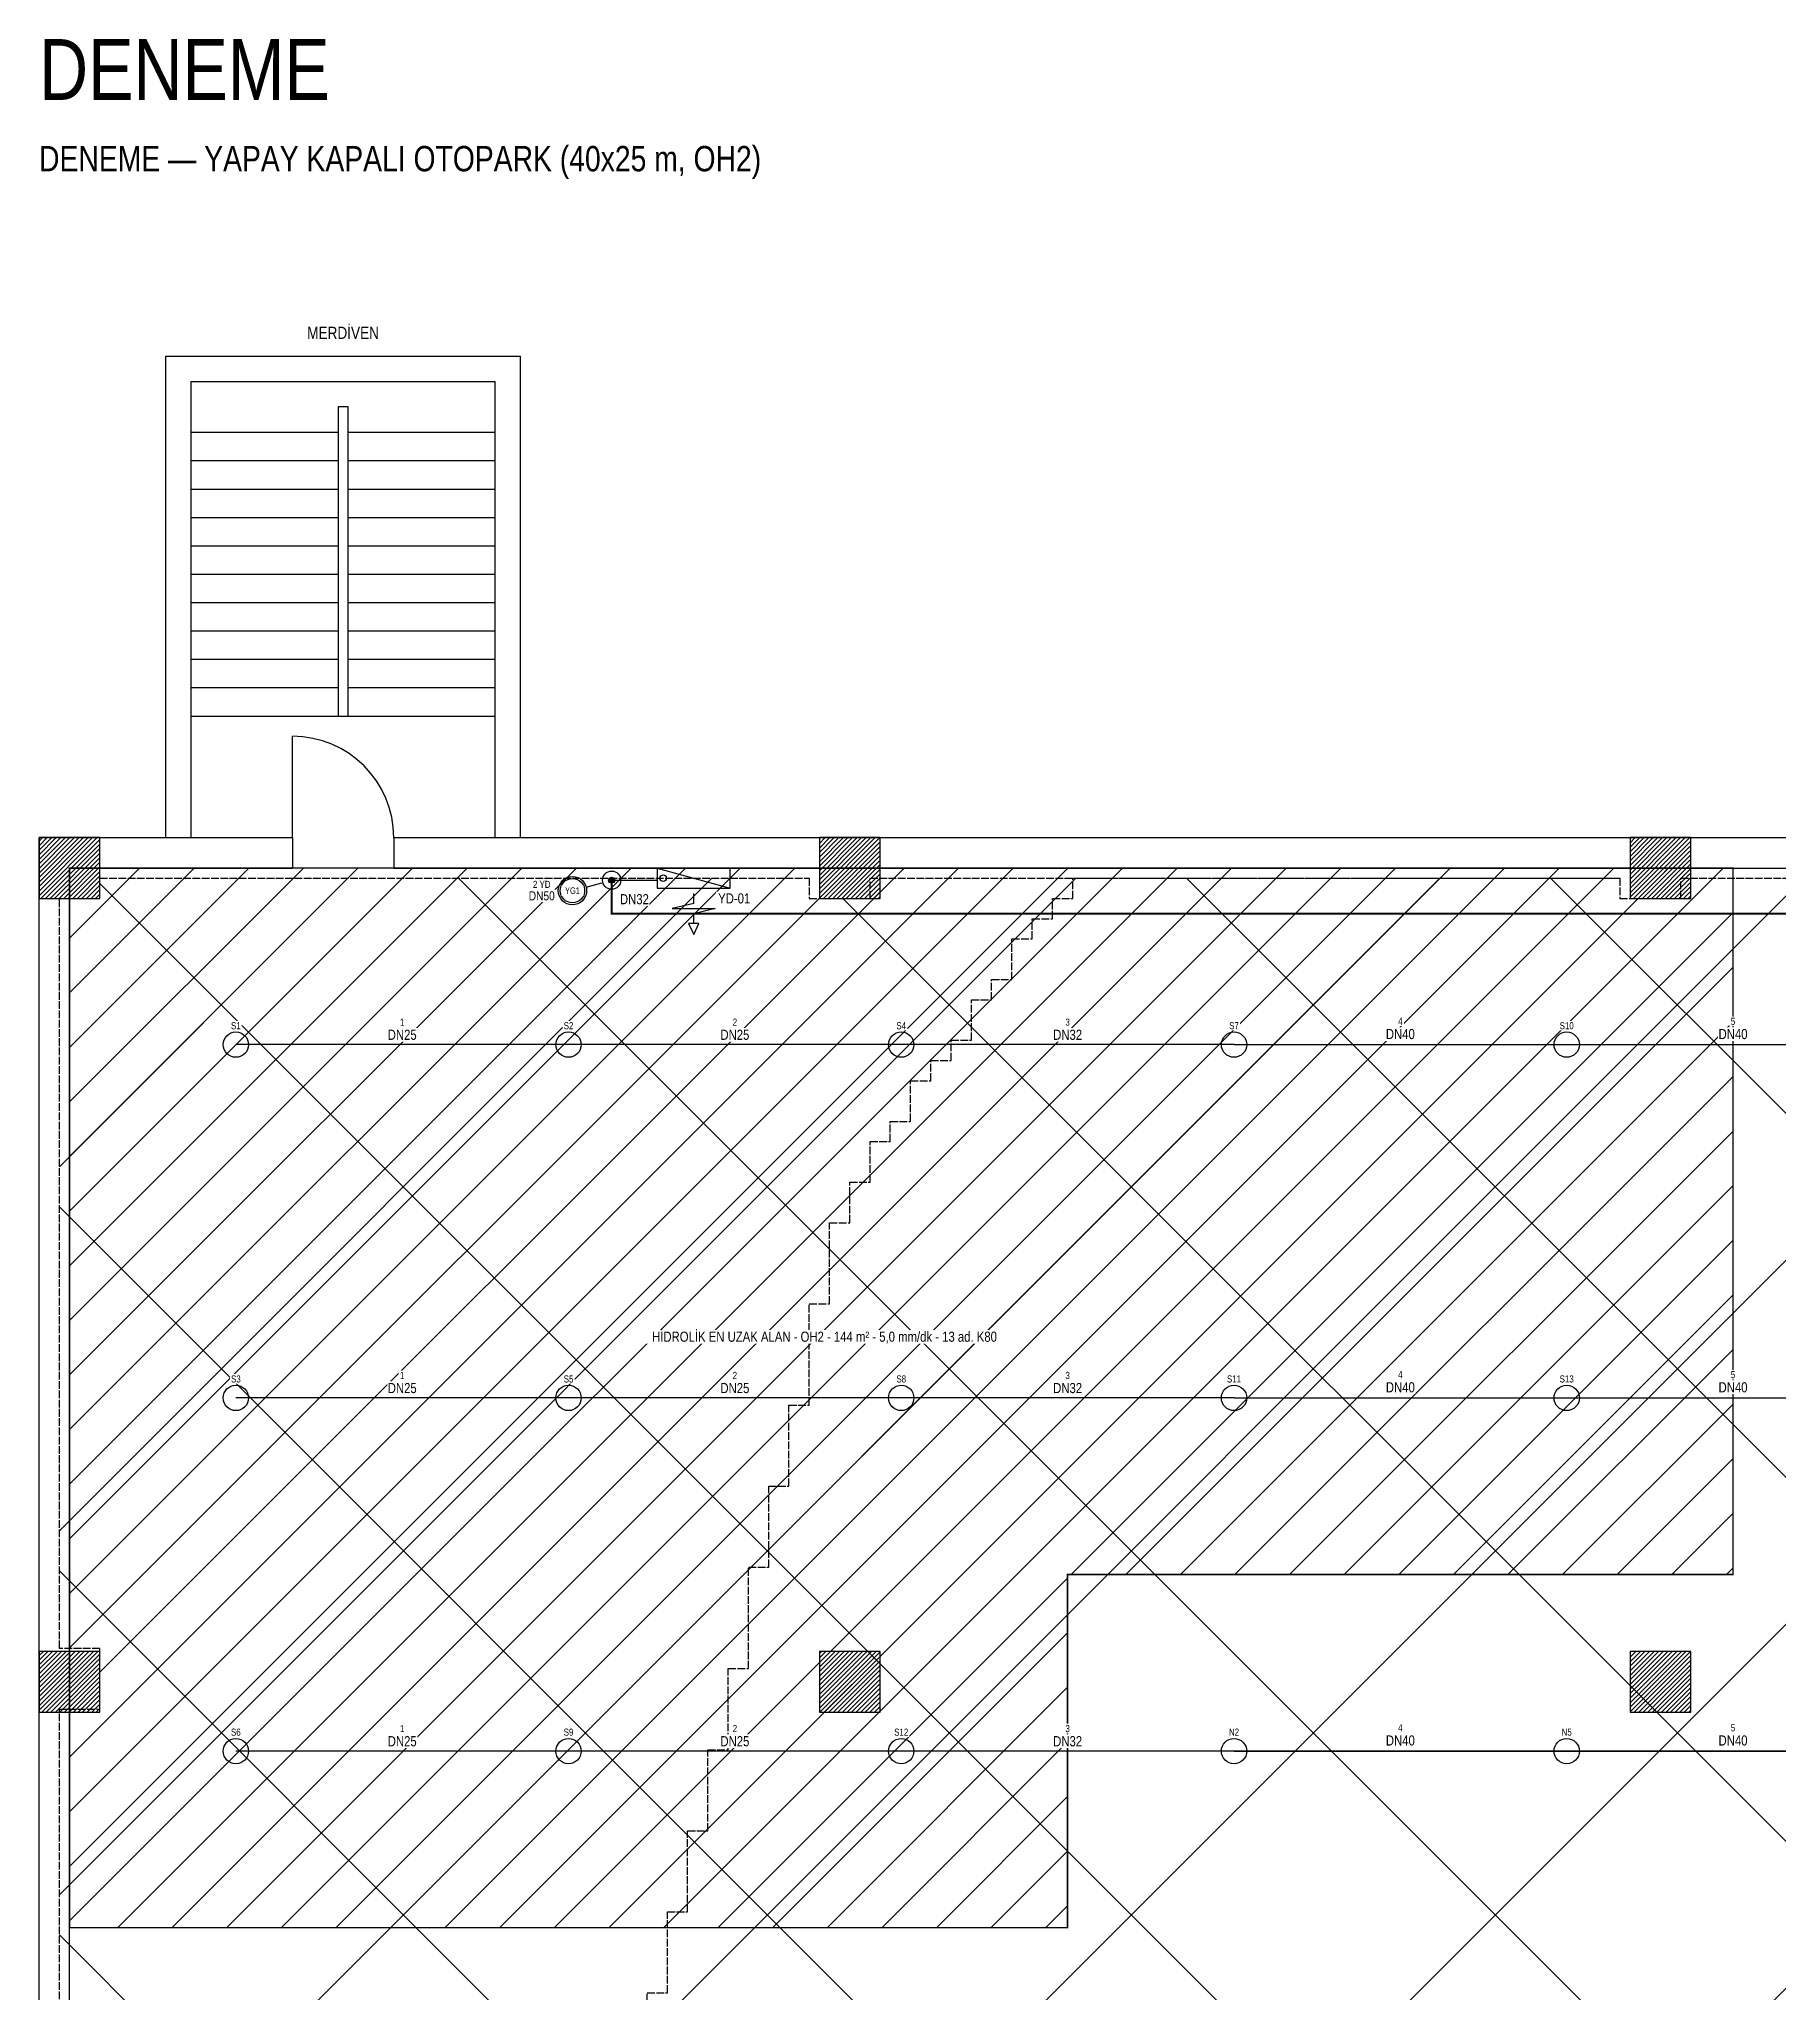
# Model space of a CAD drawing. Header units: centimetres. Extents: x 0 to 9130, y -568 to 3288.
# Drawn here: x 0 to 1717, y 1360 to 3288 of the extents above; entities that cross this region are included whole.
import ezdxf
from ezdxf.enums import TextEntityAlignment as Align

# ---------------------------------------------------------------- set-up
doc = ezdxf.new("R2010")
doc.units = ezdxf.units.CM
doc.linetypes.add('DASHED', pattern=[1.524, 1.27, -0.254])
for name, color, linetype in [('ROTAS-MIMARI-DUVAR', 8, 'Continuous'), ('ROTAS-MIMARI-KAPI', 8, 'Continuous'), ('ROTAS-MIMARI-KOLON', 8, 'Continuous'), ('ROTAS-MIMARI-KOLON-TARAMA', 9, 'Continuous'), ('ROTAS-MIMARI-MAHAL', 7, 'Continuous'), ('ROTAS-MIMARI-MERDIVEN', 8, 'Continuous'), ('ROTAS-YANGIN-BASLIK', 7, 'Continuous'), ('ROTAS-YANGIN-DOLAP', 1, 'Continuous'), ('ROTAS-YANGIN-DOLAP-BORU', 1, 'Continuous'), ('ROTAS-YANGIN-DOLAP-CAP', 1, 'Continuous'), ('ROTAS-YANGIN-DOLAP-ERISIM', 3, 'DASHED'), ('ROTAS-YANGIN-DOLAP-KAPSAMA', 3, 'Continuous'), ('ROTAS-YANGIN-DOLAP-KOLON', 6, 'Continuous'), ('ROTAS-YANGIN-DOLAP-YAZI', 1, 'Continuous'), ('ROTAS-YANGIN-DUGUM', 3, 'Continuous'), ('ROTAS-YANGIN-HIDROLIK-ALAN', 2, 'Continuous'), ('ROTAS-YANGIN-HIDROLIK-TARAMA', 8, 'Continuous'), ('ROTAS-YANGIN-SPR-BORU', 140, 'Continuous'), ('ROTAS-YANGIN-SPR-CAP', 141, 'Continuous'), ('ROTAS-YANGIN-SPRINKLER', 15, 'Continuous')]:
    doc.layers.add(name, color=color, linetype=linetype)
doc.styles.add('ROTAS', font='arial.ttf')

# ---------------------------------------------------------------- blocks, each defined once
blk = doc.blocks.new('ROTAS-SPR-DIK')
blk.add_circle((0, 0), 12.5)
blk = doc.blocks.new('ROTAS-YANGIN-DOLABI-PLAN')
for p, q in [((0, 32.8), (-5, 22)), ((-5, 22), (5, 22)), ((5, 22), (0, 32.8)), ((0, 22), (0, 12.3)), ((-21.2, 7.3), (0, 12.3)), ((21.2, 7.3), (-21.2, 7.3)), ((0, 2.3), (21.2, 7.3)), ((0, 2.3), (0, -7.8)), ((36, -32.8), (-36, -12.8)), ((30, -22.8), (30, -22.8))]:
    blk.add_line(p, q)
for points in [[(-36, -12.8), (-36, -32.8), (36, -32.8), (36, -12.8), (-36, -12.8)], [(36, -32.8), (-36, -12.8), (-36, -32.8), (36, -32.8)]]:
    blk.add_lwpolyline(points)
blk.add_circle((30, -22.8), 3.25)
at = {"style": 'ROTAS'}
blk.add_attdef('NO', text='', height=6, dxfattribs=at).set_placement((0, 35.8), align=Align.BOTTOM_CENTER)
blk = doc.blocks.new('ROTAS-SPR-KOLON')
blk.add_hatch(color=7).paths.add_polyline_path([(3, 0), (2.8, 1.1), (2.1, 2.1), (1.1, 2.8), (0, 3), (-1.1, 2.8), (-2.1, 2.1), (-2.8, 1.1), (-3, 0), (-2.8, -1.1), (-2.1, -2.1), (-1.1, -2.8), (0, -3), (1.1, -2.8), (2.1, -2.1), (2.8, -1.1)])
for radius in [9, 3]:
    blk.add_circle((0, 0), radius)

msp = doc.modelspace()

# ---------------------------------------------------------------- hatches: boundary and pattern name
at = {"layer": 'ROTAS-MIMARI-KOLON-TARAMA'}
h = msp.add_hatch(dxfattribs=at)
h.set_pattern_fill('ANSI31')
h.paths.add_polyline_path([(0, 2440), (60, 2440), (60, 2500), (0, 2500)])
h = msp.add_hatch(dxfattribs=at)
h.set_pattern_fill('ANSI31')
h.paths.add_polyline_path([(770, 2440), (830, 2440), (830, 2500), (770, 2500)])
h = msp.add_hatch(dxfattribs=at)
h.set_pattern_fill('ANSI31')
h.paths.add_polyline_path([(1570, 2440), (1630, 2440), (1630, 2500), (1570, 2500)])
h = msp.add_hatch(dxfattribs=at)
h.set_pattern_fill('ANSI31')
h.paths.add_polyline_path([(0, 1637), (60, 1637), (60, 1697), (0, 1697)])
h = msp.add_hatch(dxfattribs=at)
h.set_pattern_fill('ANSI31')
h.paths.add_polyline_path([(770, 1637), (830, 1637), (830, 1697), (770, 1697)])
h = msp.add_hatch(dxfattribs=at)
h.set_pattern_fill('ANSI31')
h.paths.add_polyline_path([(1570, 1637), (1630, 1637), (1630, 1697), (1570, 1697)])
at = {"layer": 'ROTAS-YANGIN-DOLAP-KAPSAMA'}
h = msp.add_hatch(dxfattribs=at)
h.set_pattern_fill('ANSI37', scale=80)
h.paths.add_polyline_path([(20, 860), (20, 1640), (60, 1640), (60, 1700), (20, 1700), (20, 2440), (60, 2440), (60, 2460), (760, 2460), (760, 2440), (820, 2440), (820, 2460), (1560, 2460), (1560, 2440), (1620, 2440), (1620, 2460), (2360, 2460), (2360, 2440), (2420, 2440), (2420, 2460), (3160, 2460), (3160, 2440), (3220, 2440), (3220, 2460), (3940, 2460), (3940, 2440), (3960, 2440), (3960, 1700), (3940, 1700), (3940, 1640), (3960, 1640), (3960, 860), (3940, 860), (3940, 800), (3960, 800), (3960, 60), (3940, 60), (3940, 20), (3220, 20), (3220, 60), (3160, 60), (3160, 20), (2420, 20), (2420, 60), (2360, 60), (2360, 20), (1620, 20), (1620, 60), (1560, 60), (1560, 20), (820, 20), (820, 60), (760, 60), (760, 20), (60, 20), (60, 60), (20, 60), (20, 800), (60, 800), (60, 860)])
h.paths.add_polyline_path([(1560, 1700), (1560, 1640), (1620, 1640), (1620, 1700)], flags=0)
h.paths.add_polyline_path([(1620, 860), (1560, 860), (1560, 800), (1620, 800)], flags=0)
h.paths.add_polyline_path([(760, 1700), (760, 1640), (820, 1640), (820, 1700)], flags=0)
h.paths.add_polyline_path([(760, 860), (760, 800), (820, 800), (820, 860)], flags=0)
h.paths.add_polyline_path([(2360, 800), (2420, 800), (2420, 860), (2360, 860)], flags=0)
h.paths.add_polyline_path([(2360, 1640), (2420, 1640), (2420, 1700), (2360, 1700)], flags=0)
h.paths.add_polyline_path([(3220, 800), (3220, 860), (3160, 860), (3160, 800)], flags=0)
h.paths.add_polyline_path([(3160, 1640), (3220, 1640), (3220, 1700), (3160, 1700)], flags=0)
at = {"layer": 'ROTAS-YANGIN-HIDROLIK-TARAMA'}
h = msp.add_hatch(dxfattribs=at)
h.set_pattern_fill('ANSI31', scale=12)
h.paths.add_polyline_path([(30.033, 2469.986), (1671.667, 2469.986), (1671.667, 1772.814), (1014.967, 1772.814), (1014.967, 1424.314), (30.033, 1424.314)])

# ---------------------------------------------------------------- linework, layer by layer
at = {"layer": 'ROTAS-MIMARI-DUVAR'}
for p, q in [((125, 2975), (475, 2975)), ((125, 2500), (125, 2975)), ((475, 2500), (475, 2975)), ((150, 2950), (450, 2950)), ((150, 2500), (150, 2950)), ((450, 2500), (450, 2950)), ((0, 2500), (250, 2500)), ((0, 0), (0, 2500)), ((350, 2500), (4000, 2500)), ((30, 2470), (250, 2470)), ((30, 30), (30, 2470)), ((350, 2470), (3970, 2470))]:
    msp.add_line(p, q, dxfattribs=at)
at = {"layer": 'ROTAS-MIMARI-KAPI'}
for p, q in [((250, 2500), (250, 2600)), ((250, 2500), (250, 2470)), ((350, 2500), (350, 2470))]:
    msp.add_line(p, q, dxfattribs=at)
msp.add_arc((250, 2500), 100, 0, 90, dxfattribs=at)
at = {"layer": 'ROTAS-MIMARI-KOLON'}
for points in [[(0, 2440), (60, 2440), (60, 2500), (0, 2500)], [(770, 2440), (830, 2440), (830, 2500), (770, 2500)], [(1570, 2440), (1630, 2440), (1630, 2500), (1570, 2500)], [(0, 1637), (60, 1637), (60, 1697), (0, 1697)], [(770, 1637), (830, 1637), (830, 1697), (770, 1697)], [(1570, 1637), (1630, 1637), (1630, 1697), (1570, 1697)]]:
    msp.add_lwpolyline(points, close=True, dxfattribs=at)
at = {"layer": 'ROTAS-MIMARI-MERDIVEN'}
msp.add_lwpolyline([(295, 2620), (305, 2620), (305, 2925), (295, 2925)], close=True, dxfattribs=at)
for points in [[(150, 2900), (295, 2900)], [(305, 2900), (450, 2900)], [(150, 2872), (295, 2872)], [(305, 2872), (450, 2872)], [(150, 2844), (295, 2844)], [(305, 2844), (450, 2844)], [(150, 2816), (295, 2816)], [(305, 2816), (450, 2816)], [(150, 2788), (295, 2788)], [(305, 2788), (450, 2788)], [(150, 2760), (295, 2760)], [(305, 2760), (450, 2760)], [(150, 2732), (295, 2732)], [(305, 2732), (450, 2732)], [(150, 2704), (295, 2704)], [(305, 2704), (450, 2704)], [(150, 2676), (295, 2676)], [(305, 2676), (450, 2676)], [(150, 2648), (295, 2648)], [(305, 2648), (450, 2648)], [(150, 2620), (295, 2620)], [(305, 2620), (450, 2620)]]:
    msp.add_lwpolyline(points, dxfattribs=at)
at = {"layer": 'ROTAS-YANGIN-DOLAP-BORU', "const_width": 2}
msp.add_lwpolyline([(565, 2458), (565, 2425), (3925, 2425), (3925, 785), (3958, 785), (3958, 677)], dxfattribs=at)
at = {"layer": 'ROTAS-YANGIN-DOLAP-BORU'}
msp.add_lwpolyline([(565, 2458), (610, 2458)], dxfattribs=at)
at = {"layer": 'ROTAS-YANGIN-DOLAP-ERISIM', "linetype": 'DASHED', "ltscale": 6}
for points in [[(20, 860), (20, 1640), (60, 1640), (60, 1700), (20, 1700), (20, 2440), (60, 2440), (60, 2460), (760, 2460), (760, 2440), (820, 2440), (820, 2460), (1560, 2460), (1560, 2440), (1620, 2440), (1620, 2460), (2360, 2460), (2360, 2440), (2420, 2440), (2420, 2460), (3160, 2460)], [(600, 1260), (600, 1360), (620, 1360), (620, 1440), (640, 1440), (640, 1520), (660, 1520), (660, 1600), (680, 1600), (680, 1680), (700, 1680), (700, 1780), (720, 1780), (720, 1860), (740, 1860), (740, 1940), (760, 1940), (760, 2040), (780, 2040), (780, 2120), (800, 2120), (800, 2160), (820, 2160), (820, 2200), (840, 2200), (840, 2220), (860, 2220), (860, 2260), (880, 2260), (880, 2280), (900, 2280), (900, 2300), (920, 2300), (920, 2340), (940, 2340), (940, 2360), (960, 2360), (960, 2400), (980, 2400), (980, 2420), (1000, 2420), (1000, 2440), (1020, 2440), (1020, 2460), (1560, 2460), (1560, 2440), (1620, 2440), (1620, 2460), (2360, 2460)]]:
    msp.add_lwpolyline(points, dxfattribs=at)
at = {"layer": 'ROTAS-YANGIN-DOLAP-KOLON'}
msp.add_line((539.886, 2451.271), (555.341, 2455.412), dxfattribs=at)
for radius in [14, 12]:
    msp.add_circle((526.363, 2447.647), radius, dxfattribs=at)
at = {"layer": 'ROTAS-YANGIN-HIDROLIK-ALAN', "linetype": 'DASHED', "ltscale": 8, "const_width": 1.5}
msp.add_lwpolyline([(30.033, 2469.986), (1671.667, 2469.986), (1671.667, 1772.814), (1014.967, 1772.814), (1014.967, 1424.314), (30.033, 1424.314)], close=True, dxfattribs=at)
at = {"layer": 'ROTAS-YANGIN-SPR-BORU'}
for points in [[(522.5, 2295.7), (194.2, 2295.7)], [(850.8, 2295.7), (522.5, 2295.7)], [(1179.2, 2295.7), (850.8, 2295.7)], [(522.5, 1947.1), (194.2, 1947.1)], [(850.8, 1947.1), (522.5, 1947.1)], [(1179.2, 1947.1), (850.8, 1947.1)], [(522.5, 1598.6), (194.2, 1598.6)], [(850.8, 1598.6), (522.5, 1598.6)], [(1179.2, 1598.6), (850.8, 1598.6)]]:
    msp.add_lwpolyline(points, dxfattribs=at)
at = {"layer": 'ROTAS-YANGIN-SPR-BORU', "const_width": 1.5}
for points in [[(1507.5, 2295.7), (1179.2, 2295.7)], [(1835.8, 2295.7), (1507.5, 2295.7)], [(1507.5, 1947.1), (1179.2, 1947.1)], [(1835.8, 1947.1), (1507.5, 1947.1)], [(1507.5, 1598.6), (1179.2, 1598.6)], [(1835.8, 1598.6), (1507.5, 1598.6)]]:
    msp.add_lwpolyline(points, dxfattribs=at)

# ---------------------------------------------------------------- block references
at = {"layer": 'ROTAS-YANGIN-DOLAP', "rotation": -180}
msp.add_blockref('ROTAS-YANGIN-DOLABI-PLAN', (646, 2437.2), dxfattribs=at)
at = {"layer": 'ROTAS-YANGIN-DOLAP-KOLON'}
msp.add_blockref('ROTAS-SPR-KOLON', (565, 2458), dxfattribs=at)
at = {"layer": 'ROTAS-YANGIN-SPRINKLER'}
for p in [(194.2, 2295.7), (522.5, 2295.7), (850.8, 2295.7), (1179.2, 2295.7), (1507.5, 2295.7), (194.2, 1947.1), (522.5, 1947.1), (850.8, 1947.1), (1179.2, 1947.1), (1507.5, 1947.1), (194.2, 1598.6), (522.5, 1598.6), (850.8, 1598.6), (1179.2, 1598.6), (1507.5, 1598.6)]:
    msp.add_blockref('ROTAS-SPR-DIK', p, dxfattribs=at)

# ---------------------------------------------------------------- texts
at = {"layer": 'ROTAS-YANGIN-BASLIK', "style": 'ROTAS', "width": 0.8}
for s, height, p in [('DENEME', 60, (0, 3210)), ('DENEME — YAPAY KAPALI OTOPARK (40x25 m, OH2)', 25, (0, 3150))]:
    msp.add_text(s, height=height, dxfattribs=at).set_placement(p, align=Align.BOTTOM_LEFT)

# ---------------------------------------------------------------- wipeouts: each hides what was drawn before it
msp.add_wipeout([(266.88, 2990), (333.12, 2990), (333.12, 3006.2), (266.88, 3006.2)])

# ---------------------------------------------------------------- next in the draw order: texts
at = {"layer": 'ROTAS-MIMARI-MAHAL', "style": 'ROTAS', "width": 0.8}
msp.add_text('MERDİVEN', height=12, dxfattribs=at).set_placement((300, 2998.1), align=Align.MIDDLE_CENTER)

# ---------------------------------------------------------------- next in the draw order: wipeouts: each hides what was drawn before it
for points in [[(515.363, 2442.647), (537.363, 2442.647), (537.363, 2452.647), (515.363, 2452.647)], [(572.7, 2432.5), (602.3, 2432.5), (602.3, 2446), (572.7, 2446)], [(668, 2433.25), (704, 2433.25), (704, 2446.75), (668, 2446.75)], [(188.32, 2309.7), (200.08, 2309.7), (200.08, 2319.15), (188.32, 2319.15)], [(516.62, 2309.7), (528.38, 2309.7), (528.38, 2319.15), (516.62, 2319.15)], [(844.92, 2309.7), (856.68, 2309.7), (856.68, 2319.15), (844.92, 2319.15)], [(1173.32, 2309.7), (1185.08, 2309.7), (1185.08, 2319.15), (1173.32, 2319.15)], [(1499.38, 2309.7), (1515.62, 2309.7), (1515.62, 2319.15), (1499.38, 2319.15)], [(343.55, 2298.7), (373.15, 2298.7), (373.15, 2312.2), (343.55, 2312.2)], [(671.85, 2298.7), (701.45, 2298.7), (701.45, 2312.2), (671.85, 2312.2)], [(1000.2, 2298.7), (1029.8, 2298.7), (1029.8, 2312.2), (1000.2, 2312.2)], [(1328.55, 2299.45), (1358.15, 2299.45), (1358.15, 2312.95), (1328.55, 2312.95)], [(1656.85, 2299.45), (1686.45, 2299.45), (1686.45, 2312.95), (1656.85, 2312.95)], [(577.894, 2000.773), (972.294, 2000.773), (972.294, 2014.273), (577.894, 2014.273)], [(188.32, 1961.1), (200.08, 1961.1), (200.08, 1970.55), (188.32, 1970.55)], [(516.62, 1961.1), (528.38, 1961.1), (528.38, 1970.55), (516.62, 1970.55)], [(844.92, 1961.1), (856.68, 1961.1), (856.68, 1970.55), (844.92, 1970.55)], [(1171.08, 1961.1), (1187.32, 1961.1), (1187.32, 1970.55), (1171.08, 1970.55)], [(1499.38, 1961.1), (1515.62, 1961.1), (1515.62, 1970.55), (1499.38, 1970.55)], [(343.55, 1950.1), (373.15, 1950.1), (373.15, 1963.6), (343.55, 1963.6)], [(671.85, 1950.1), (701.45, 1950.1), (701.45, 1963.6), (671.85, 1963.6)], [(1000.2, 1950.1), (1029.8, 1950.1), (1029.8, 1963.6), (1000.2, 1963.6)], [(1328.55, 1950.85), (1358.15, 1950.85), (1358.15, 1964.35), (1328.55, 1964.35)], [(1656.85, 1950.85), (1686.45, 1950.85), (1686.45, 1964.35), (1656.85, 1964.35)], [(188.32, 1612.6), (200.08, 1612.6), (200.08, 1622.05), (188.32, 1622.05)], [(516.62, 1612.6), (528.38, 1612.6), (528.38, 1622.05), (516.62, 1622.05)], [(842.68, 1612.6), (858.92, 1612.6), (858.92, 1622.05), (842.68, 1622.05)], [(1173.32, 1612.6), (1185.08, 1612.6), (1185.08, 1622.05), (1173.32, 1622.05)], [(1501.62, 1612.6), (1513.38, 1612.6), (1513.38, 1622.05), (1501.62, 1622.05)], [(343.55, 1601.6), (373.15, 1601.6), (373.15, 1615.1), (343.55, 1615.1)], [(671.85, 1601.6), (701.45, 1601.6), (701.45, 1615.1), (671.85, 1615.1)], [(1000.2, 1601.6), (1029.8, 1601.6), (1029.8, 1615.1), (1000.2, 1615.1)], [(1328.55, 1602.35), (1358.15, 1602.35), (1358.15, 1615.85), (1328.55, 1615.85)], [(1656.85, 1602.35), (1686.45, 1602.35), (1686.45, 1615.85), (1656.85, 1615.85)]]:
    msp.add_wipeout(points)

# ---------------------------------------------------------------- next in the draw order: texts
at = {"layer": 'ROTAS-YANGIN-DOLAP-CAP', "style": 'ROTAS', "width": 0.8}
msp.add_text('DN32', height=10, dxfattribs=at).set_placement((587.5, 2439.25), align=Align.MIDDLE_CENTER)
at = {"layer": 'ROTAS-YANGIN-DOLAP-KOLON', "style": 'ROTAS', "width": 0.8}
msp.add_text('YG1', height=6.5, dxfattribs=at).set_placement((526.363, 2447.647), align=Align.MIDDLE_CENTER)
at = {"layer": 'ROTAS-YANGIN-DOLAP-YAZI', "style": 'ROTAS', "width": 0.8}
msp.add_text('YD-01', height=10, dxfattribs=at).set_placement((686, 2440), align=Align.MIDDLE_CENTER)
at = {"layer": 'ROTAS-YANGIN-DUGUM', "style": 'ROTAS', "width": 0.8}
for s, p in [('S1', (194.2, 2314.425)), ('S2', (522.5, 2314.425)), ('S4', (850.8, 2314.425)), ('S7', (1179.2, 2314.425)), ('S10', (1507.5, 2314.425)), ('S3', (194.2, 1965.825)), ('S5', (522.5, 1965.825)), ('S8', (850.8, 1965.825)), ('S11', (1179.2, 1965.825)), ('S13', (1507.5, 1965.825)), ('S6', (194.2, 1617.325)), ('S9', (522.5, 1617.325)), ('S12', (850.8, 1617.325)), ('N2', (1179.2, 1617.325)), ('N5', (1507.5, 1617.325))]:
    msp.add_text(s, height=7, dxfattribs=at).set_placement(p, align=Align.MIDDLE_CENTER)
at = {"layer": 'ROTAS-YANGIN-HIDROLIK-ALAN', "style": 'ROTAS', "width": 0.8}
msp.add_text('HİDROLİK EN UZAK ALAN - OH2 - 144 m² - 5,0 mm/dk - 13 ad. K80', height=10, dxfattribs=at).set_placement((775.094, 2007.523), align=Align.MIDDLE_CENTER)
at = {"layer": 'ROTAS-YANGIN-SPR-CAP', "style": 'ROTAS', "width": 0.8}
for s, p in [('DN25', (358.35, 2305.45)), ('DN25', (686.65, 2305.45)), ('DN32', (1015, 2305.45)), ('DN40', (1343.35, 2306.2)), ('DN40', (1671.65, 2306.2)), ('DN25', (358.35, 1956.85)), ('DN25', (686.65, 1956.85)), ('DN32', (1015, 1956.85)), ('DN40', (1343.35, 1957.6)), ('DN40', (1671.65, 1957.6)), ('DN25', (358.35, 1608.35)), ('DN25', (686.65, 1608.35)), ('DN32', (1015, 1608.35)), ('DN40', (1343.35, 1609.1)), ('DN40', (1671.65, 1609.1))]:
    msp.add_text(s, height=10, dxfattribs=at).set_placement(p, align=Align.MIDDLE_CENTER)

# ---------------------------------------------------------------- next in the draw order: wipeouts: each hides what was drawn before it
msp.add_wipeout([(482.723, 2436.497), (509.363, 2436.497), (509.363, 2448.647), (482.723, 2448.647)])

# ---------------------------------------------------------------- next in the draw order: texts
at = {"layer": 'ROTAS-YANGIN-DOLAP-CAP', "style": 'ROTAS', "width": 0.8}
msp.add_text('DN50', height=9, dxfattribs=at).set_placement((496.043, 2442.572), align=Align.MIDDLE_CENTER)

# ---------------------------------------------------------------- next in the draw order: wipeouts: each hides what was drawn before it
for points in [[(354.71, 2313.2), (361.99, 2313.2), (361.99, 2322.65), (354.71, 2322.65)], [(683.01, 2313.2), (690.29, 2313.2), (690.29, 2322.65), (683.01, 2322.65)], [(1011.36, 2313.2), (1018.64, 2313.2), (1018.64, 2322.65), (1011.36, 2322.65)], [(1339.71, 2313.95), (1346.99, 2313.95), (1346.99, 2323.4), (1339.71, 2323.4)], [(1668.01, 2313.95), (1675.29, 2313.95), (1675.29, 2323.4), (1668.01, 2323.4)], [(354.71, 1964.6), (361.99, 1964.6), (361.99, 1974.05), (354.71, 1974.05)], [(683.01, 1964.6), (690.29, 1964.6), (690.29, 1974.05), (683.01, 1974.05)], [(1011.36, 1964.6), (1018.64, 1964.6), (1018.64, 1974.05), (1011.36, 1974.05)], [(1339.71, 1965.35), (1346.99, 1965.35), (1346.99, 1974.8), (1339.71, 1974.8)], [(1668.01, 1965.35), (1675.29, 1965.35), (1675.29, 1974.8), (1668.01, 1974.8)], [(354.71, 1616.1), (361.99, 1616.1), (361.99, 1625.55), (354.71, 1625.55)], [(683.01, 1616.1), (690.29, 1616.1), (690.29, 1625.55), (683.01, 1625.55)], [(1011.36, 1616.1), (1018.64, 1616.1), (1018.64, 1625.55), (1011.36, 1625.55)], [(1339.71, 1616.85), (1346.99, 1616.85), (1346.99, 1626.3), (1339.71, 1626.3)], [(1668.01, 1616.85), (1675.29, 1616.85), (1675.29, 1626.3), (1668.01, 1626.3)]]:
    msp.add_wipeout(points)

# ---------------------------------------------------------------- next in the draw order: texts
at = {"layer": 'ROTAS-YANGIN-SPR-CAP', "style": 'ROTAS', "width": 0.8}
for s, p in [('1', (358.35, 2317.925)), ('2', (686.65, 2317.925)), ('3', (1015, 2317.925)), ('4', (1343.35, 2318.675)), ('5', (1671.65, 2318.675)), ('1', (358.35, 1969.325)), ('2', (686.65, 1969.325)), ('3', (1015, 1969.325)), ('4', (1343.35, 1970.075)), ('5', (1671.65, 1970.075)), ('1', (358.35, 1620.825)), ('2', (686.65, 1620.825)), ('3', (1015, 1620.825)), ('4', (1343.35, 1621.575)), ('5', (1671.65, 1621.575))]:
    msp.add_text(s, height=7, dxfattribs=at).set_placement(p, align=Align.MIDDLE_CENTER)

# ---------------------------------------------------------------- next in the draw order: wipeouts: each hides what was drawn before it
msp.add_wipeout([(485.683, 2449.147), (506.403, 2449.147), (506.403, 2458.597), (485.683, 2458.597)])

# ---------------------------------------------------------------- next in the draw order: texts
at = {"layer": 'ROTAS-YANGIN-DOLAP-CAP', "style": 'ROTAS', "width": 0.8}
msp.add_text('2 YD', height=7, dxfattribs=at).set_placement((496.043, 2453.872), align=Align.MIDDLE_CENTER)

doc.saveas('drawing.dxf')
